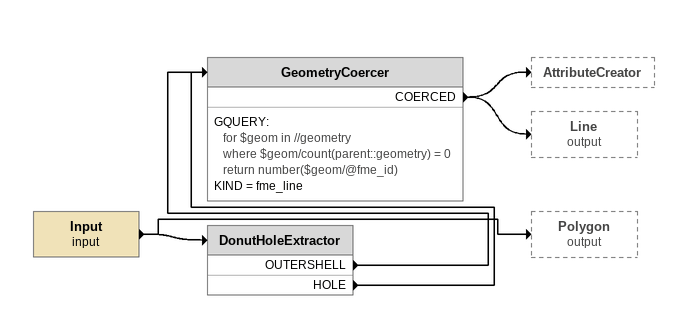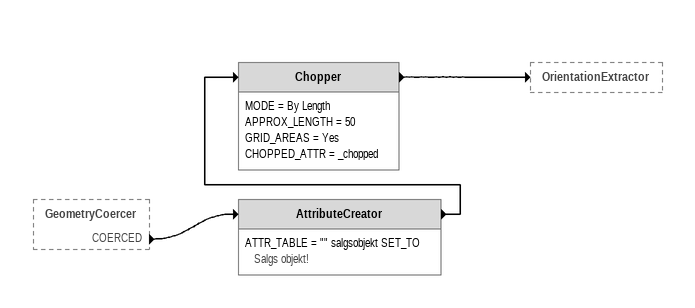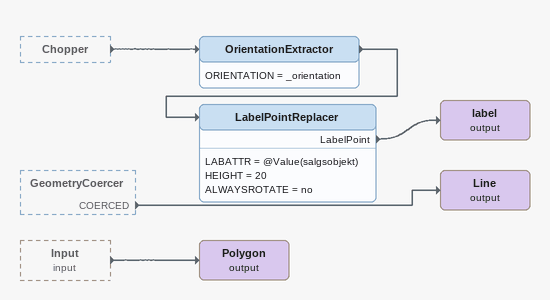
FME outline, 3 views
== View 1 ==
Input (input)
    -> DonutHoleExtractor
    -> Polygon (output)
DonutHoleExtractor
    OUTERSHELL -> GeometryCoercer
    HOLE -> GeometryCoercer
GeometryCoercer
    GQUERY:
      for $geom in //geometry
      where $geom/count(parent::geometry) = 0
      return number($geom/@fme_id)
    KIND = fme_line
    COERCED -> AttributeCreator
    COERCED -> Line (output)

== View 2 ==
GeometryCoercer [outside]
    COERCED -> AttributeCreator
AttributeCreator
    ATTR_TABLE = "" salgsobjekt SET_TO Salgs objekt!
    -> Chopper
Chopper
    MODE = By Length
    APPROX_LENGTH = 50
    GRID_AREAS = Yes
    CHOPPED_ATTR = _chopped
    -> OrientationExtractor

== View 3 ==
Chopper [outside]
    -> OrientationExtractor
GeometryCoercer [outside]
    COERCED -> Line (output)
Input (input) [outside]
    -> Polygon (output)
OrientationExtractor
    ORIENTATION = _orientation
    -> LabelPointReplacer
LabelPointReplacer
    LABATTR = @Value(salgsobjekt)
    HEIGHT = 20
    ALWAYSROTATE = no
    LabelPoint -> label (output)
label (output)
Line (output)
Polygon (output)
